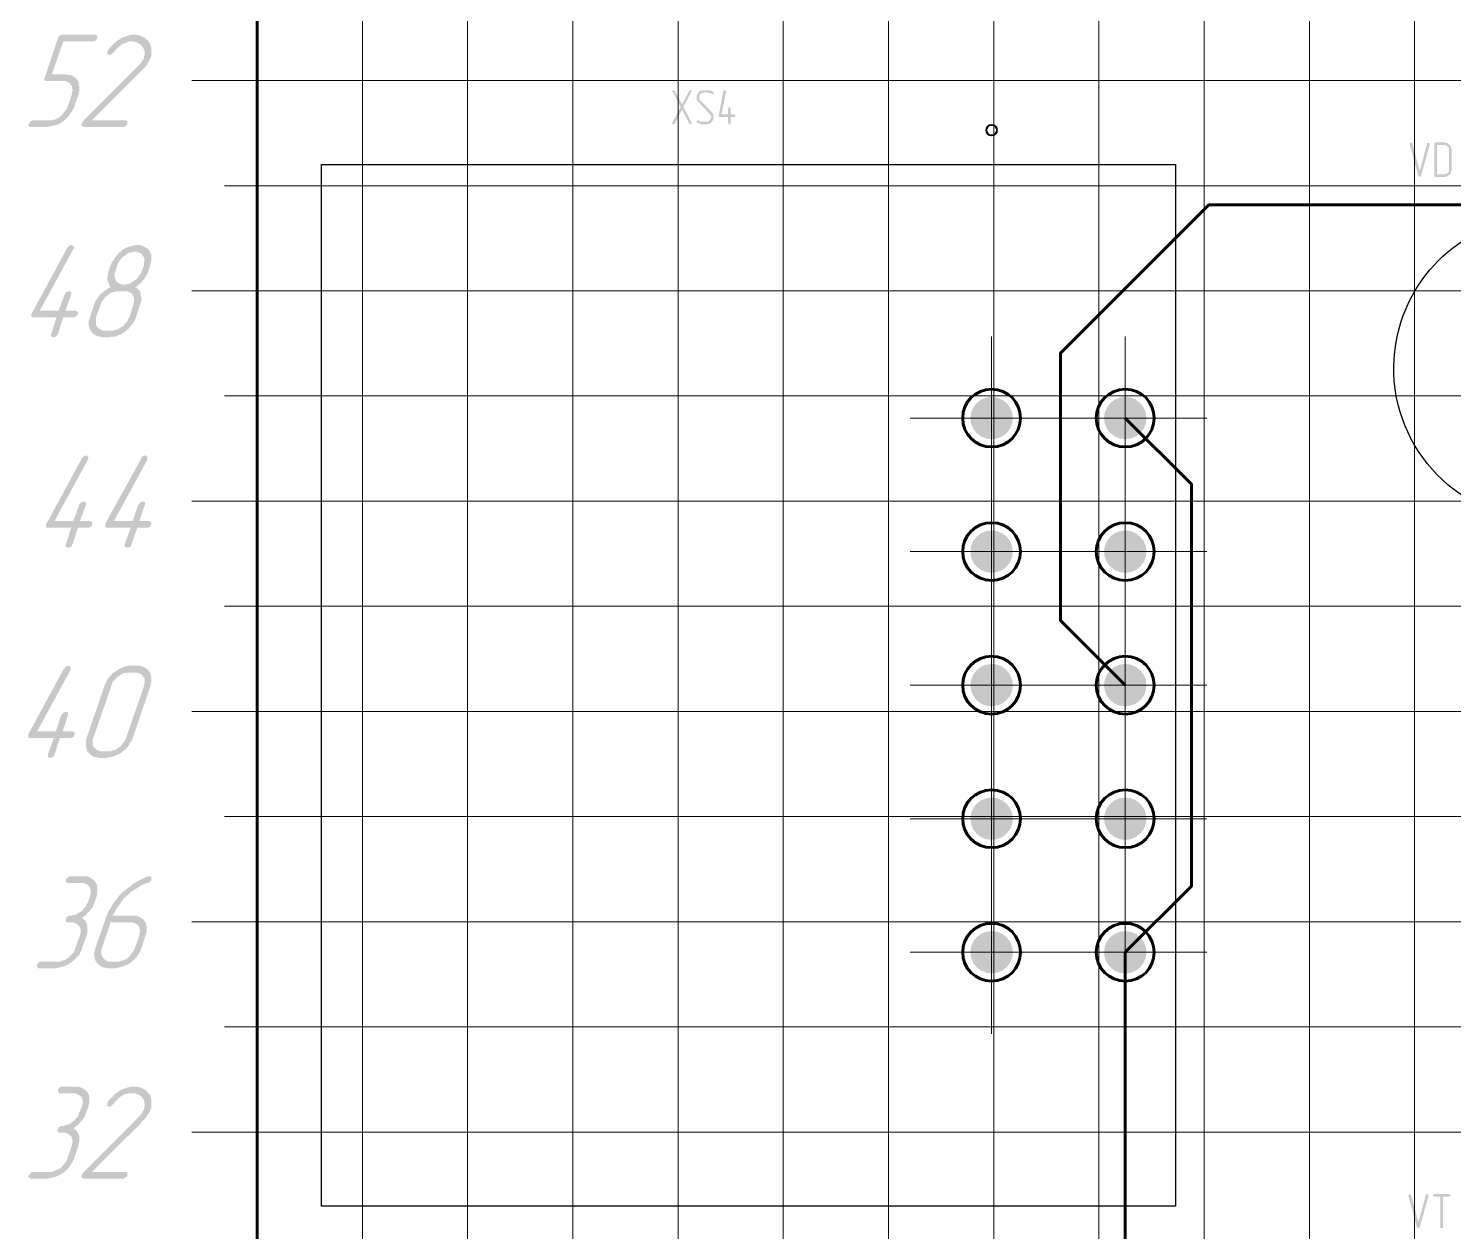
# Model space of a CAD drawing. Extents: x 260 to 1101, y 70 to 664.
# Drawn here: x 361.4 to 415.6, y 462.2 to 508 of the extents above; entities that cross this region are included whole.
import ezdxf

# ---------------------------------------------------------------- set-up
doc = ezdxf.new("R2010")
doc.units = 0
doc.header["$MEASUREMENT"] = 0
doc.layers.add('PDF _Геометрия', color=7, linetype='CONTINUOUS')
doc.layers.add('PDF _Сплошная заливка', color=7, linetype='CONTINUOUS')

msp = doc.modelspace()

# ---------------------------------------------------------------- hatches: boundary and pattern name
at = {"layer": 'PDF _Сплошная заливка', "transparency": 33554559}
for points in [[(363.957, 507.718), (363.983, 507.692), (364.008, 507.667), (364.008, 507.667), (364.008, 507.642), (364.008, 507.616), (364.008, 507.591), (364.008, 507.591), (363.983, 507.565), (363.983, 507.54), (363.957, 507.515), (363.932, 507.489), (363.906, 507.489), (363.881, 507.464), (363.83, 507.464), (362.712, 507.464), (362.28, 506.219), (362.814, 506.219), (362.839, 506.194), (362.89, 506.194), (362.966, 506.194), (363.043, 506.168), (363.119, 506.118), (363.195, 506.067), (363.246, 505.991), (363.246, 505.991), (363.271, 505.965), (363.297, 505.914), (363.297, 505.838), (363.322, 505.762), (363.322, 505.686), (363.322, 505.559), (363.297, 505.508), (363.297, 505.457), (363.119, 504.949), (363.119, 504.949), (363.119, 504.949), (363.119, 504.924), (363.093, 504.898), (363.068, 504.848), (363.017, 504.771), (362.966, 504.695), (362.916, 504.619), (362.814, 504.518), (362.712, 504.441), (362.712, 504.441), (362.712, 504.416), (362.687, 504.416), (362.662, 504.39), (362.636, 504.39), (362.611, 504.365), (362.535, 504.314), (362.433, 504.289), (362.331, 504.263), (362.23, 504.238), (362.103, 504.213), (361.467, 504.213), (361.442, 504.213), (361.417, 504.238), (361.417, 504.238), (361.391, 504.263), (361.391, 504.263), (361.391, 504.314), (361.417, 504.34), (361.417, 504.34), (361.417, 504.365), (361.442, 504.39), (361.467, 504.416), (361.467, 504.416), (361.493, 504.441), (361.544, 504.467), (361.569, 504.467), (362.23, 504.467), (362.28, 504.467), (362.331, 504.492), (362.382, 504.492), (362.458, 504.518), (362.535, 504.568), (362.611, 504.619), (362.611, 504.619), (362.636, 504.644), (362.662, 504.67), (362.712, 504.721), (362.738, 504.771), (362.789, 504.822), (362.839, 504.898), (362.865, 504.949), (363.043, 505.457), (363.043, 505.483), (363.043, 505.508), (363.043, 505.533), (363.068, 505.584), (363.068, 505.635), (363.043, 505.686), (363.043, 505.762), (363.017, 505.813), (362.992, 505.813), (362.992, 505.838), (362.966, 505.864), (362.941, 505.889), (362.89, 505.914), (362.839, 505.94), (362.789, 505.965), (362.712, 505.965), (362.052, 505.965), (362.052, 505.965), (362.026, 505.965), (362.001, 505.991), (361.976, 506.016), (361.976, 506.041), (362.001, 506.067), (362.509, 507.591), (362.509, 507.591), (362.509, 507.616), (362.535, 507.642), (362.535, 507.667), (362.56, 507.667), (362.585, 507.692), (362.636, 507.718), (362.687, 507.718), (363.932, 507.718)], [(365.456, 507.718), (365.482, 507.718), (365.507, 507.718), (365.609, 507.692), (365.685, 507.667), (365.786, 507.616), (365.863, 507.565), (365.913, 507.515), (365.939, 507.464), (365.939, 507.464), (365.964, 507.464), (365.964, 507.438), (365.99, 507.413), (366.015, 507.362), (366.04, 507.286), (366.066, 507.21), (366.066, 507.108), (366.066, 507.058), (366.066, 506.981), (366.066, 506.93), (366.04, 506.854), (366.04, 506.854), (366.04, 506.829), (366.015, 506.803), (366.015, 506.778), (365.99, 506.753), (365.964, 506.702), (365.913, 506.626), (365.913, 506.6), (365.888, 506.6), (365.888, 506.575), (365.863, 506.524), (365.837, 506.499), (365.786, 506.448), (365.736, 506.397), (365.685, 506.346), (363.805, 504.467), (365.075, 504.467), (365.1, 504.467), (365.126, 504.441), (365.151, 504.416), (365.151, 504.416), (365.151, 504.39), (365.151, 504.365), (365.151, 504.34), (365.151, 504.34), (365.151, 504.314), (365.126, 504.289), (365.1, 504.263), (365.075, 504.238), (365.05, 504.238), (365.024, 504.213), (364.999, 504.213), (363.475, 504.213), (363.475, 504.213), (363.449, 504.238), (363.424, 504.263), (363.424, 504.263), (363.398, 504.289), (363.398, 504.314), (363.424, 504.34), (363.424, 504.34), (363.424, 504.365), (363.449, 504.416), (365.532, 506.499), (365.609, 506.575), (365.685, 506.676), (365.685, 506.676), (365.685, 506.676), (365.71, 506.702), (365.71, 506.727), (365.761, 506.778), (365.786, 506.854), (365.786, 506.854), (365.786, 506.854), (365.786, 506.905), (365.812, 506.956), (365.812, 507.007), (365.812, 507.083), (365.786, 507.134), (365.761, 507.21), (365.736, 507.261), (365.71, 507.286), (365.71, 507.286), (365.71, 507.311), (365.685, 507.311), (365.685, 507.337), (365.609, 507.362), (365.558, 507.413), (365.532, 507.413), (365.532, 507.413), (365.507, 507.438), (365.482, 507.438), (365.456, 507.438), (365.405, 507.464), (365.329, 507.464), (365.278, 507.464), (365.253, 507.464), (365.202, 507.464), (365.151, 507.438), (365.1, 507.413), (365.024, 507.388), (364.948, 507.362), (364.948, 507.362), (364.923, 507.362), (364.897, 507.311), (364.846, 507.286), (364.796, 507.235), (364.745, 507.184), (364.669, 507.108), (364.618, 507.032), (364.592, 507.032), (364.592, 507.007), (364.567, 507.007), (364.541, 506.981), (364.541, 506.981), (364.516, 506.956), (364.516, 506.956), (364.465, 506.956), (364.465, 506.956), (364.44, 506.956), (364.414, 506.981), (364.389, 506.981), (364.389, 506.981), (364.389, 507.007), (364.389, 507.032), (364.389, 507.083), (364.414, 507.134), (364.414, 507.134), (364.414, 507.134), (364.414, 507.159), (364.44, 507.159), (364.491, 507.235), (364.541, 507.286), (364.618, 507.362), (364.694, 507.438), (364.796, 507.515), (364.897, 507.565), (364.897, 507.565), (364.897, 507.591), (364.923, 507.591), (364.973, 507.616), (365.05, 507.642), (365.126, 507.667), (365.202, 507.692), (365.304, 507.718), (365.38, 507.718), (365.431, 507.718)], [(386.567, 505.61), (386.593, 505.61), (386.593, 505.61), (386.593, 505.61), (386.593, 505.584), (386.618, 505.584), (386.618, 505.559), (386.618, 505.559), (386.618, 505.559), (386.593, 505.559), (386.593, 505.559), (386.288, 504.975), (386.593, 504.39), (386.593, 504.39), (386.593, 504.365), (386.618, 504.365), (386.618, 504.365), (386.618, 504.365), (386.618, 504.34), (386.593, 504.34), (386.593, 504.314), (386.593, 504.314), (386.593, 504.314), (386.567, 504.314), (386.567, 504.314), (386.542, 504.314), (386.542, 504.314), (386.542, 504.314), (386.517, 504.34), (386.517, 504.34), (386.237, 504.873), (385.958, 504.34), (385.958, 504.34), (385.932, 504.314), (385.932, 504.314), (385.932, 504.314), (385.907, 504.314), (385.907, 504.314), (385.907, 504.314), (385.882, 504.314), (385.882, 504.314), (385.882, 504.34), (385.882, 504.34), (385.856, 504.34), (385.856, 504.365), (385.856, 504.365), (385.856, 504.365), (385.856, 504.365), (385.882, 504.39), (386.186, 504.975), (385.882, 505.559), (385.856, 505.559), (385.856, 505.584), (385.856, 505.584), (385.882, 505.584), (385.882, 505.61), (385.882, 505.61), (385.882, 505.61), (385.907, 505.61), (385.907, 505.61), (385.907, 505.61), (385.932, 505.61), (385.932, 505.61), (385.958, 505.61), (385.958, 505.584), (386.237, 505.076), (386.517, 505.584), (386.517, 505.584), (386.517, 505.584), (386.517, 505.61), (386.542, 505.61), (386.542, 505.61), (386.567, 505.61)], [(387.253, 505.61), (387.253, 505.61), (387.279, 505.61), (387.304, 505.61), (387.33, 505.61), (387.33, 505.584), (387.33, 505.584), (387.355, 505.584), (387.38, 505.584), (387.38, 505.559), (387.431, 505.559), (387.431, 505.559), (387.431, 505.559), (387.431, 505.533), (387.431, 505.533), (387.431, 505.533), (387.431, 505.533), (387.457, 505.508), (387.457, 505.508), (387.431, 505.508), (387.431, 505.483), (387.431, 505.483), (387.431, 505.483), (387.431, 505.457), (387.406, 505.457), (387.406, 505.457), (387.38, 505.483), (387.355, 505.483), (387.355, 505.483), (387.355, 505.483), (387.33, 505.508), (387.304, 505.508), (387.279, 505.508), (387.253, 505.508), (387.203, 505.533), (387.05, 505.533), (387.05, 505.508), (387.025, 505.508), (386.999, 505.508), (386.974, 505.508), (386.948, 505.483), (386.948, 505.457), (386.948, 505.457), (386.923, 505.457), (386.923, 505.432), (386.923, 505.432), (386.898, 505.406), (386.898, 505.381), (386.898, 505.356), (386.898, 505.33), (386.898, 505.305), (386.898, 505.279), (386.898, 505.254), (386.898, 505.254), (386.898, 505.254), (386.898, 505.254), (386.898, 505.254), (386.923, 505.229), (386.948, 505.203), (387.355, 504.797), (387.355, 504.797), (387.355, 504.771), (387.38, 504.771), (387.38, 504.771), (387.38, 504.746), (387.406, 504.721), (387.406, 504.721), (387.431, 504.695), (387.431, 504.67), (387.431, 504.644), (387.431, 504.619), (387.431, 504.594), (387.431, 504.594), (387.431, 504.594), (387.431, 504.594), (387.431, 504.568), (387.431, 504.543), (387.431, 504.518), (387.431, 504.492), (387.406, 504.467), (387.38, 504.441), (387.355, 504.39), (387.355, 504.39), (387.355, 504.39), (387.33, 504.365), (387.304, 504.365), (387.279, 504.34), (387.253, 504.34), (387.203, 504.314), (387.177, 504.314), (387.152, 504.314), (387.025, 504.314), (386.999, 504.314), (386.974, 504.314), (386.948, 504.314), (386.923, 504.34), (386.898, 504.34), (386.847, 504.365), (386.821, 504.39), (386.796, 504.39), (386.796, 504.416), (386.796, 504.416), (386.796, 504.416), (386.796, 504.441), (386.796, 504.441), (386.796, 504.441), (386.821, 504.467), (386.821, 504.467), (386.847, 504.467), (386.872, 504.467), (386.872, 504.441), (386.872, 504.441), (386.898, 504.441), (386.923, 504.441), (386.923, 504.416), (386.974, 504.416), (386.999, 504.416), (387.025, 504.416), (387.177, 504.416), (387.177, 504.416), (387.203, 504.416), (387.228, 504.416), (387.253, 504.441), (387.279, 504.441), (387.279, 504.467), (387.304, 504.467), (387.304, 504.467), (387.304, 504.492), (387.33, 504.492), (387.33, 504.518), (387.33, 504.543), (387.355, 504.568), (387.355, 504.594), (387.355, 504.619), (387.355, 504.619), (387.355, 504.619), (387.33, 504.644), (387.33, 504.644), (387.33, 504.644), (387.33, 504.67), (387.33, 504.67), (387.33, 504.67), (387.33, 504.67), (387.33, 504.67), (387.304, 504.695), (387.304, 504.721), (387.279, 504.721), (386.872, 505.152), (386.872, 505.152), (386.872, 505.152), (386.872, 505.152), (386.847, 505.152), (386.847, 505.178), (386.847, 505.203), (386.821, 505.203), (386.821, 505.229), (386.821, 505.229), (386.821, 505.254), (386.796, 505.254), (386.796, 505.254), (386.796, 505.279), (386.796, 505.305), (386.796, 505.33), (386.796, 505.33), (386.796, 505.356), (386.796, 505.356), (386.796, 505.356), (386.796, 505.381), (386.796, 505.406), (386.821, 505.432), (386.821, 505.457), (386.847, 505.508), (386.872, 505.533), (386.872, 505.533), (386.872, 505.533), (386.872, 505.533), (386.898, 505.559), (386.923, 505.584), (386.948, 505.584), (386.999, 505.61), (387.025, 505.61), (387.05, 505.61), (387.228, 505.61)], [(387.863, 505.61), (387.888, 505.61), (387.888, 505.61), (387.888, 505.61), (387.888, 505.584), (387.914, 505.584), (387.914, 505.559), (387.914, 505.559), (387.736, 504.695), (387.99, 504.695), (387.99, 504.924), (387.99, 504.924), (388.016, 504.924), (388.016, 504.949), (388.016, 504.949), (388.016, 504.949), (388.016, 504.949), (388.041, 504.975), (388.041, 504.975), (388.041, 504.975), (388.066, 504.975), (388.066, 504.949), (388.092, 504.949), (388.092, 504.949), (388.092, 504.949), (388.092, 504.924), (388.092, 504.924), (388.092, 504.695), (388.244, 504.695), (388.244, 504.695), (388.244, 504.67), (388.269, 504.67), (388.269, 504.67), (388.269, 504.67), (388.269, 504.644), (388.269, 504.644), (388.269, 504.644), (388.269, 504.619), (388.269, 504.619), (388.269, 504.619), (388.269, 504.594), (388.269, 504.594), (388.244, 504.594), (388.244, 504.594), (388.092, 504.594), (388.092, 504.365), (388.092, 504.365), (388.092, 504.34), (388.092, 504.34), (388.092, 504.314), (388.092, 504.314), (388.066, 504.314), (388.066, 504.314), (388.041, 504.314), (388.041, 504.314), (388.041, 504.314), (388.041, 504.314), (388.016, 504.314), (388.016, 504.314), (388.016, 504.34), (388.016, 504.34), (387.99, 504.365), (387.99, 504.594), (387.66, 504.594), (387.66, 504.594), (387.66, 504.594), (387.634, 504.594), (387.634, 504.619), (387.634, 504.619), (387.634, 504.619), (387.634, 504.644), (387.634, 504.644), (387.812, 505.584), (387.812, 505.584), (387.812, 505.584), (387.812, 505.61), (387.838, 505.61), (387.863, 505.61)], [(414.614, 503.603), (414.64, 503.603), (414.64, 503.603), (414.64, 503.603), (414.64, 503.603), (414.665, 503.578), (414.665, 503.578), (414.665, 503.552), (414.335, 502.358), (414.335, 502.358), (414.335, 502.358), (414.309, 502.333), (414.309, 502.333), (414.309, 502.308), (414.284, 502.308), (414.284, 502.308), (414.259, 502.333), (414.259, 502.333), (414.259, 502.333), (414.259, 502.333), (414.233, 502.358), (413.903, 503.552), (413.903, 503.578), (413.903, 503.578), (413.903, 503.578), (413.928, 503.603), (413.928, 503.603), (413.928, 503.603), (413.928, 503.603), (413.954, 503.603), (413.954, 503.628), (413.979, 503.628), (413.979, 503.603), (413.979, 503.603), (413.979, 503.603), (413.979, 503.603), (414.005, 503.603), (414.005, 503.578), (414.284, 502.536), (414.563, 503.578), (414.563, 503.578), (414.563, 503.578), (414.563, 503.603), (414.589, 503.603), (414.589, 503.603), (414.589, 503.603), (414.589, 503.603), (414.614, 503.628), (414.614, 503.628)], [(363.043, 499.717), (363.068, 499.691), (363.093, 499.691), (363.093, 499.666), (363.119, 499.666), (363.119, 499.641), (363.119, 499.59), (363.093, 499.564), (361.823, 497.228), (362.535, 497.228), (362.763, 497.837), (362.763, 497.837), (362.789, 497.863), (362.789, 497.888), (362.814, 497.913), (362.839, 497.939), (362.865, 497.939), (362.89, 497.964), (362.916, 497.964), (362.941, 497.964), (362.966, 497.964), (362.992, 497.964), (362.992, 497.939), (363.017, 497.939), (363.017, 497.913), (363.017, 497.888), (363.017, 497.837), (362.789, 497.228), (363.195, 497.228), (363.195, 497.202), (363.22, 497.202), (363.246, 497.177), (363.246, 497.177), (363.271, 497.151), (363.271, 497.126), (363.271, 497.101), (363.246, 497.075), (363.246, 497.075), (363.22, 497.024), (363.195, 496.999), (363.195, 496.999), (363.17, 496.999), (363.144, 496.974), (363.093, 496.974), (362.712, 496.974), (362.509, 496.339), (362.509, 496.313), (362.484, 496.313), (362.458, 496.262), (362.433, 496.237), (362.433, 496.237), (362.408, 496.237), (362.382, 496.212), (362.331, 496.212), (362.331, 496.212), (362.306, 496.212), (362.28, 496.237), (362.255, 496.237), (362.255, 496.237), (362.255, 496.262), (362.23, 496.288), (362.255, 496.313), (362.255, 496.339), (362.458, 496.974), (361.569, 496.974), (361.569, 496.974), (361.544, 496.974), (361.493, 496.999), (361.493, 496.999), (361.493, 497.024), (361.493, 497.05), (361.493, 497.075), (361.518, 497.126), (362.865, 499.615), (362.865, 499.615), (362.89, 499.641), (362.916, 499.666), (362.941, 499.691), (363.017, 499.717)], [(398.007, 493.139), (398.007, 493.946), (398.216, 493.919), (398.411, 493.838), (398.578, 493.71), (398.706, 493.543), (398.787, 493.348), (398.814, 493.139)], [(403.088, 493.139), (403.088, 493.946), (403.297, 493.919), (403.492, 493.838), (403.659, 493.71), (403.787, 493.543), (403.868, 493.348), (403.895, 493.139)], [(398.007, 493.139), (398.007, 492.332), (397.798, 492.36), (397.603, 492.44), (397.436, 492.569), (397.308, 492.736), (397.227, 492.93), (397.2, 493.139)], [(403.088, 493.139), (403.088, 492.332), (402.879, 492.36), (402.684, 492.44), (402.517, 492.569), (402.389, 492.736), (402.308, 492.93), (402.281, 493.139)], [(363.602, 491.716), (363.627, 491.69), (363.652, 491.69), (363.652, 491.665), (363.652, 491.665), (363.678, 491.64), (363.652, 491.589), (363.652, 491.563), (362.382, 489.227), (363.093, 489.227), (363.322, 489.836), (363.322, 489.836), (363.322, 489.862), (363.348, 489.887), (363.373, 489.912), (363.398, 489.938), (363.424, 489.938), (363.449, 489.963), (363.475, 489.963), (363.5, 489.963), (363.5, 489.963), (363.525, 489.963), (363.551, 489.938), (363.576, 489.938), (363.576, 489.912), (363.576, 489.887), (363.576, 489.836), (363.348, 489.227), (363.754, 489.227), (363.754, 489.201), (363.779, 489.201), (363.805, 489.176), (363.805, 489.176), (363.805, 489.15), (363.83, 489.125), (363.805, 489.1), (363.805, 489.1), (363.805, 489.074), (363.779, 489.023), (363.754, 488.998), (363.754, 488.998), (363.729, 488.998), (363.678, 488.973), (363.652, 488.973), (363.271, 488.973), (363.068, 488.338), (363.043, 488.338), (363.043, 488.312), (363.017, 488.261), (362.992, 488.236), (362.992, 488.236), (362.966, 488.236), (362.916, 488.211), (362.89, 488.211), (362.89, 488.211), (362.865, 488.211), (362.839, 488.236), (362.814, 488.236), (362.814, 488.236), (362.814, 488.261), (362.789, 488.287), (362.814, 488.312), (362.814, 488.338), (363.017, 488.973), (362.128, 488.973), (362.103, 488.973), (362.077, 488.973), (362.052, 488.998), (362.052, 488.998), (362.052, 489.023), (362.052, 489.049), (362.052, 489.1), (362.077, 489.125), (363.424, 491.614), (363.424, 491.614), (363.449, 491.64), (363.475, 491.665), (363.5, 491.69), (363.576, 491.716)], [(365.863, 491.716), (365.888, 491.69), (365.913, 491.69), (365.913, 491.665), (365.913, 491.665), (365.913, 491.64), (365.913, 491.589), (365.913, 491.563), (364.643, 489.227), (365.354, 489.227), (365.558, 489.836), (365.583, 489.836), (365.583, 489.862), (365.609, 489.887), (365.634, 489.912), (365.634, 489.938), (365.659, 489.938), (365.71, 489.963), (365.736, 489.963), (365.736, 489.963), (365.761, 489.963), (365.786, 489.963), (365.812, 489.938), (365.812, 489.938), (365.837, 489.912), (365.837, 489.887), (365.812, 489.836), (365.609, 489.227), (365.99, 489.227), (366.015, 489.201), (366.04, 489.201), (366.066, 489.176), (366.066, 489.176), (366.066, 489.15), (366.066, 489.125), (366.066, 489.1), (366.066, 489.1), (366.04, 489.074), (366.04, 489.023), (366.015, 488.998), (365.99, 488.998), (365.964, 488.998), (365.939, 488.973), (365.888, 488.973), (365.532, 488.973), (365.304, 488.338), (365.304, 488.338), (365.304, 488.312), (365.278, 488.261), (365.253, 488.236), (365.227, 488.236), (365.202, 488.236), (365.177, 488.211), (365.151, 488.211), (365.126, 488.211), (365.126, 488.211), (365.1, 488.236), (365.075, 488.236), (365.05, 488.236), (365.05, 488.261), (365.05, 488.287), (365.05, 488.312), (365.05, 488.338), (365.278, 488.973), (364.389, 488.973), (364.364, 488.973), (364.338, 488.973), (364.313, 488.998), (364.313, 488.998), (364.313, 489.023), (364.313, 489.049), (364.313, 489.1), (364.313, 489.125), (365.685, 491.614), (365.685, 491.614), (365.685, 491.64), (365.71, 491.665), (365.736, 491.69), (365.837, 491.716), (365.837, 491.716)], [(398.007, 488.059), (398.007, 488.866), (398.216, 488.839), (398.411, 488.758), (398.578, 488.63), (398.706, 488.463), (398.787, 488.268), (398.814, 488.059)], [(403.088, 488.059), (403.088, 488.866), (403.297, 488.839), (403.492, 488.758), (403.659, 488.63), (403.787, 488.463), (403.868, 488.268), (403.895, 488.059)], [(398.007, 488.059), (398.007, 487.252), (397.798, 487.28), (397.603, 487.36), (397.436, 487.489), (397.308, 487.656), (397.227, 487.85), (397.2, 488.059)], [(403.088, 488.059), (403.088, 487.252), (402.879, 487.28), (402.684, 487.36), (402.517, 487.489), (402.389, 487.656), (402.308, 487.85), (402.281, 488.059)], [(362.941, 483.715), (362.966, 483.689), (362.992, 483.689), (362.992, 483.664), (362.992, 483.664), (362.992, 483.639), (362.992, 483.588), (362.992, 483.562), (361.722, 481.226), (362.433, 481.226), (362.636, 481.835), (362.662, 481.861), (362.662, 481.861), (362.687, 481.886), (362.712, 481.911), (362.712, 481.937), (362.738, 481.937), (362.789, 481.962), (362.814, 481.962), (362.814, 481.962), (362.839, 481.962), (362.865, 481.962), (362.89, 481.937), (362.89, 481.937), (362.89, 481.911), (362.89, 481.886), (362.89, 481.835), (362.687, 481.226), (363.068, 481.226), (363.093, 481.226), (363.119, 481.2), (363.144, 481.175), (363.144, 481.175), (363.144, 481.149), (363.144, 481.124), (363.144, 481.099), (363.144, 481.099), (363.119, 481.073), (363.119, 481.022), (363.068, 480.997), (363.068, 480.997), (363.043, 480.997), (363.017, 480.972), (362.966, 480.972), (362.585, 480.972), (362.382, 480.337), (362.382, 480.337), (362.382, 480.311), (362.357, 480.286), (362.331, 480.235), (362.306, 480.235), (362.28, 480.235), (362.255, 480.21), (362.204, 480.21), (362.204, 480.21), (362.204, 480.21), (362.179, 480.235), (362.128, 480.235), (362.128, 480.235), (362.128, 480.26), (362.128, 480.286), (362.128, 480.311), (362.128, 480.337), (362.357, 480.972), (361.467, 480.972), (361.442, 480.972), (361.417, 480.972), (361.391, 480.997), (361.391, 480.997), (361.391, 481.022), (361.391, 481.048), (361.391, 481.099), (361.391, 481.124), (362.738, 483.613), (362.763, 483.613), (362.763, 483.639), (362.789, 483.664), (362.814, 483.689), (362.916, 483.715), (362.916, 483.715)], [(398.007, 482.979), (398.007, 483.786), (398.216, 483.759), (398.411, 483.678), (398.578, 483.55), (398.706, 483.383), (398.787, 483.188), (398.814, 482.979)], [(403.088, 482.979), (403.088, 483.786), (403.297, 483.759), (403.492, 483.678), (403.659, 483.55), (403.787, 483.383), (403.868, 483.188), (403.895, 482.979)], [(398.007, 482.979), (398.007, 482.172), (397.798, 482.2), (397.603, 482.28), (397.436, 482.409), (397.308, 482.576), (397.227, 482.77), (397.2, 482.979)], [(403.088, 482.979), (403.088, 482.172), (402.879, 482.2), (402.684, 482.28), (402.517, 482.409), (402.389, 482.576), (402.308, 482.77), (402.281, 482.979)], [(398.007, 477.899), (398.007, 478.706), (398.216, 478.679), (398.411, 478.598), (398.578, 478.47), (398.706, 478.303), (398.787, 478.108), (398.814, 477.899)], [(403.088, 477.899), (403.088, 478.706), (403.297, 478.679), (403.492, 478.598), (403.659, 478.47), (403.787, 478.303), (403.868, 478.108), (403.895, 477.899)], [(398.007, 477.899), (398.007, 477.092), (397.798, 477.12), (397.603, 477.2), (397.436, 477.329), (397.308, 477.496), (397.227, 477.69), (397.2, 477.899)], [(403.088, 477.899), (403.088, 477.092), (402.879, 477.12), (402.684, 477.2), (402.517, 477.329), (402.389, 477.496), (402.308, 477.69), (402.281, 477.899)], [(363.525, 475.714), (363.602, 475.714), (363.652, 475.689), (363.729, 475.663), (363.805, 475.612), (363.881, 475.561), (363.932, 475.485), (363.957, 475.485), (363.957, 475.46), (363.983, 475.409), (364.008, 475.358), (364.008, 475.282), (364.008, 475.18), (364.008, 475.079), (364.008, 475.028), (363.983, 474.952), (363.906, 474.723), (363.856, 474.622), (363.856, 474.571), (363.83, 474.52), (363.83, 474.52), (363.805, 474.52), (363.805, 474.495), (363.754, 474.444), (363.729, 474.393), (363.703, 474.393), (363.703, 474.368), (363.678, 474.342), (363.627, 474.317), (363.602, 474.266), (363.551, 474.215), (363.475, 474.164), (363.424, 474.139), (363.424, 474.114), (363.449, 474.114), (363.475, 474.088), (363.5, 474.063), (363.525, 474.038), (363.576, 473.987), (363.602, 473.91), (363.627, 473.86), (363.627, 473.86), (363.627, 473.834), (363.627, 473.783), (363.627, 473.733), (363.627, 473.682), (363.627, 473.606), (363.627, 473.555), (363.602, 473.453), (363.424, 472.971), (363.424, 472.945), (363.424, 472.945), (363.424, 472.92), (363.398, 472.92), (363.373, 472.844), (363.348, 472.768), (363.297, 472.691), (363.22, 472.615), (363.119, 472.513), (363.017, 472.437), (363.017, 472.437), (363.017, 472.412), (362.992, 472.412), (362.966, 472.412), (362.941, 472.387), (362.916, 472.361), (362.839, 472.336), (362.738, 472.285), (362.662, 472.26), (362.535, 472.234), (362.433, 472.209), (361.772, 472.209), (361.772, 472.209), (361.747, 472.234), (361.722, 472.26), (361.722, 472.26), (361.722, 472.285), (361.696, 472.31), (361.722, 472.336), (361.722, 472.336), (361.722, 472.361), (361.747, 472.387), (361.772, 472.412), (361.772, 472.437), (361.798, 472.437), (361.849, 472.463), (361.874, 472.463), (362.535, 472.463), (362.585, 472.463), (362.636, 472.488), (362.687, 472.513), (362.763, 472.513), (362.839, 472.564), (362.916, 472.615), (362.916, 472.615), (362.941, 472.64), (362.966, 472.666), (363.017, 472.717), (363.068, 472.768), (363.119, 472.818), (363.144, 472.894), (363.17, 472.971), (363.348, 473.453), (363.348, 473.479), (363.348, 473.504), (363.373, 473.53), (363.373, 473.58), (363.373, 473.631), (363.373, 473.707), (363.348, 473.758), (363.322, 473.809), (363.322, 473.834), (363.297, 473.834), (363.271, 473.86), (363.246, 473.885), (363.195, 473.91), (363.144, 473.936), (363.093, 473.961), (363.017, 473.961), (362.89, 473.961), (362.865, 473.961), (362.839, 473.987), (362.814, 473.987), (362.814, 474.012), (362.814, 474.012), (362.814, 474.063), (362.814, 474.088), (362.814, 474.088), (362.814, 474.114), (362.839, 474.139), (362.865, 474.164), (362.865, 474.164), (362.89, 474.19), (362.941, 474.215), (362.966, 474.215), (363.017, 474.215), (363.043, 474.215), (363.119, 474.241), (363.17, 474.241), (363.22, 474.266), (363.297, 474.317), (363.373, 474.368), (363.398, 474.368), (363.424, 474.393), (363.449, 474.419), (363.475, 474.469), (363.525, 474.52), (363.576, 474.571), (363.602, 474.647), (363.652, 474.723), (363.729, 474.952), (363.729, 474.977), (363.754, 475.003), (363.754, 475.028), (363.754, 475.079), (363.754, 475.13), (363.754, 475.206), (363.729, 475.257), (363.703, 475.308), (363.703, 475.333), (363.678, 475.333), (363.652, 475.358), (363.627, 475.384), (363.602, 475.409), (363.525, 475.434), (363.475, 475.46), (363.398, 475.46), (362.89, 475.46), (362.865, 475.46), (362.839, 475.485), (362.814, 475.485), (362.814, 475.511), (362.814, 475.511), (362.814, 475.561), (362.814, 475.587), (362.814, 475.587), (362.839, 475.612), (362.839, 475.638), (362.865, 475.663), (362.89, 475.663), (362.916, 475.689), (362.941, 475.714), (362.992, 475.714)], [(398.007, 472.819), (398.007, 473.626), (398.216, 473.599), (398.411, 473.518), (398.578, 473.39), (398.706, 473.223), (398.787, 473.028), (398.814, 472.819)], [(403.088, 472.819), (403.088, 473.626), (403.297, 473.599), (403.492, 473.518), (403.659, 473.39), (403.787, 473.223), (403.868, 473.028), (403.895, 472.819)], [(398.007, 472.819), (398.007, 472.012), (397.798, 472.04), (397.603, 472.12), (397.436, 472.249), (397.308, 472.416), (397.227, 472.61), (397.2, 472.819)], [(403.088, 472.819), (403.088, 472.012), (402.879, 472.04), (402.684, 472.12), (402.517, 472.249), (402.389, 472.416), (402.308, 472.61), (402.281, 472.819)], [(363.22, 467.713), (363.271, 467.713), (363.348, 467.688), (363.424, 467.662), (363.5, 467.611), (363.576, 467.56), (363.627, 467.51), (363.627, 467.484), (363.652, 467.459), (363.678, 467.408), (363.703, 467.357), (363.703, 467.281), (363.703, 467.18), (363.703, 467.078), (363.678, 467.027), (363.678, 466.951), (363.576, 466.722), (363.551, 466.621), (363.551, 466.595), (363.5, 466.519), (363.5, 466.519), (363.5, 466.519), (363.475, 466.494), (363.449, 466.443), (363.398, 466.392), (363.398, 466.392), (363.373, 466.367), (363.348, 466.341), (363.322, 466.316), (363.297, 466.265), (363.22, 466.214), (363.17, 466.163), (363.119, 466.138), (363.119, 466.113), (363.144, 466.113), (363.144, 466.087), (363.195, 466.062), (363.22, 466.037), (363.246, 465.986), (363.297, 465.91), (363.297, 465.859), (363.297, 465.859), (363.322, 465.833), (363.322, 465.782), (363.322, 465.732), (363.322, 465.681), (363.322, 465.63), (363.297, 465.554), (363.297, 465.478), (363.119, 464.97), (363.119, 464.944), (363.119, 464.944), (363.119, 464.919), (363.093, 464.919), (363.068, 464.843), (363.017, 464.767), (362.966, 464.69), (362.916, 464.614), (362.814, 464.512), (362.712, 464.436), (362.712, 464.436), (362.712, 464.411), (362.687, 464.411), (362.662, 464.411), (362.636, 464.385), (362.611, 464.36), (362.535, 464.335), (362.433, 464.284), (362.331, 464.259), (362.23, 464.233), (362.103, 464.208), (361.467, 464.208), (361.442, 464.233), (361.417, 464.233), (361.417, 464.259), (361.391, 464.259), (361.391, 464.284), (361.391, 464.309), (361.417, 464.335), (361.417, 464.335), (361.417, 464.36), (361.442, 464.385), (361.467, 464.411), (361.467, 464.436), (361.493, 464.436), (361.544, 464.462), (361.569, 464.462), (362.23, 464.462), (362.28, 464.462), (362.331, 464.487), (362.382, 464.512), (362.458, 464.538), (362.535, 464.563), (362.611, 464.614), (362.611, 464.614), (362.636, 464.64), (362.662, 464.665), (362.712, 464.716), (362.738, 464.767), (362.789, 464.817), (362.839, 464.893), (362.865, 464.97), (363.043, 465.478), (363.043, 465.478), (363.043, 465.503), (363.043, 465.529), (363.068, 465.579), (363.068, 465.655), (363.043, 465.706), (363.043, 465.757), (363.017, 465.808), (363.017, 465.833), (362.992, 465.833), (362.966, 465.859), (362.941, 465.884), (362.89, 465.91), (362.839, 465.935), (362.789, 465.96), (362.712, 465.96), (362.56, 465.96), (362.56, 465.96), (362.535, 465.986), (362.509, 465.986), (362.509, 466.011), (362.484, 466.011), (362.484, 466.062), (362.509, 466.087), (362.509, 466.087), (362.509, 466.113), (362.535, 466.138), (362.56, 466.163), (362.56, 466.163), (362.585, 466.189), (362.636, 466.214), (362.662, 466.214), (362.712, 466.214), (362.738, 466.214), (362.789, 466.24), (362.865, 466.265), (362.916, 466.265), (362.992, 466.316), (363.068, 466.367), (363.068, 466.367), (363.093, 466.392), (363.144, 466.418), (363.17, 466.468), (363.22, 466.519), (363.271, 466.57), (363.297, 466.646), (363.322, 466.722), (363.424, 466.951), (363.424, 466.976), (363.424, 467.002), (363.449, 467.027), (363.449, 467.078), (363.449, 467.129), (363.449, 467.205), (363.424, 467.256), (363.398, 467.307), (363.398, 467.332), (363.373, 467.332), (363.348, 467.357), (363.322, 467.383), (363.271, 467.408), (363.22, 467.433), (363.17, 467.459), (363.093, 467.459), (362.585, 467.459), (362.56, 467.459), (362.535, 467.484), (362.509, 467.51), (362.509, 467.51), (362.509, 467.535), (362.509, 467.56), (362.509, 467.586), (362.509, 467.586), (362.509, 467.611), (362.535, 467.637), (362.56, 467.662), (362.585, 467.688), (362.585, 467.688), (362.636, 467.713), (362.687, 467.713), (363.195, 467.713)], [(365.456, 467.713), (365.482, 467.713), (365.507, 467.713), (365.609, 467.688), (365.685, 467.662), (365.786, 467.611), (365.863, 467.56), (365.913, 467.51), (365.939, 467.459), (365.939, 467.459), (365.964, 467.459), (365.964, 467.433), (365.99, 467.433), (366.015, 467.383), (366.04, 467.307), (366.066, 467.205), (366.066, 467.103), (366.066, 467.052), (366.066, 466.976), (366.066, 466.925), (366.04, 466.849), (366.04, 466.849), (366.04, 466.824), (366.015, 466.824), (366.015, 466.773), (365.99, 466.748), (365.964, 466.697), (365.913, 466.621), (365.913, 466.621), (365.888, 466.595), (365.888, 466.57), (365.863, 466.544), (365.837, 466.494), (365.786, 466.443), (365.736, 466.418), (365.685, 466.341), (363.805, 464.462), (365.075, 464.462), (365.1, 464.462), (365.126, 464.462), (365.151, 464.436), (365.151, 464.411), (365.151, 464.411), (365.151, 464.385), (365.151, 464.335), (365.151, 464.335), (365.151, 464.309), (365.126, 464.284), (365.1, 464.259), (365.075, 464.259), (365.05, 464.233), (365.024, 464.233), (364.999, 464.208), (363.475, 464.208), (363.475, 464.233), (363.449, 464.233), (363.424, 464.259), (363.424, 464.259), (363.398, 464.284), (363.398, 464.309), (363.424, 464.335), (363.424, 464.36), (363.424, 464.36), (363.449, 464.411), (365.532, 466.494), (365.609, 466.595), (365.685, 466.671), (365.685, 466.671), (365.685, 466.697), (365.71, 466.697), (365.71, 466.722), (365.761, 466.799), (365.786, 466.849), (365.786, 466.849), (365.786, 466.875), (365.786, 466.9), (365.812, 466.951), (365.812, 467.002), (365.812, 467.078), (365.786, 467.154), (365.761, 467.23), (365.736, 467.256), (365.71, 467.281), (365.71, 467.281), (365.71, 467.307), (365.685, 467.307), (365.685, 467.332), (365.609, 467.383), (365.558, 467.408), (365.532, 467.408), (365.532, 467.433), (365.507, 467.433), (365.482, 467.433), (365.456, 467.459), (365.405, 467.459), (365.329, 467.459), (365.278, 467.459), (365.253, 467.459), (365.202, 467.459), (365.151, 467.433), (365.1, 467.433), (365.024, 467.408), (364.948, 467.357), (364.948, 467.357), (364.923, 467.357), (364.897, 467.332), (364.846, 467.281), (364.796, 467.256), (364.745, 467.18), (364.669, 467.129), (364.618, 467.052), (364.592, 467.027), (364.592, 467.027), (364.567, 467.002), (364.541, 466.976), (364.541, 466.976), (364.516, 466.976), (364.516, 466.951), (364.465, 466.951), (364.465, 466.951), (364.44, 466.951), (364.414, 466.976), (364.389, 466.976), (364.389, 467.002), (364.389, 467.002), (364.389, 467.052), (364.389, 467.078), (364.414, 467.129), (364.414, 467.129), (364.414, 467.129), (364.414, 467.154), (364.44, 467.18), (364.491, 467.23), (364.541, 467.281), (364.618, 467.357), (364.694, 467.433), (364.796, 467.51), (364.897, 467.586), (364.897, 467.586), (364.897, 467.586), (364.923, 467.586), (364.973, 467.611), (365.05, 467.637), (365.126, 467.662), (365.202, 467.688), (365.304, 467.713), (365.38, 467.713), (365.431, 467.713)], [(414.563, 463.623), (414.589, 463.623), (414.589, 463.598), (414.589, 463.598), (414.589, 463.598), (414.614, 463.573), (414.614, 463.573), (414.614, 463.547), (414.284, 462.353), (414.284, 462.353), (414.284, 462.353), (414.259, 462.328), (414.259, 462.328), (414.259, 462.328), (414.233, 462.328), (414.233, 462.328), (414.208, 462.328), (414.208, 462.328), (414.208, 462.328), (414.208, 462.353), (414.182, 462.353), (413.852, 463.547), (413.852, 463.573), (413.852, 463.573), (413.852, 463.573), (413.877, 463.598), (413.877, 463.598), (413.877, 463.598), (413.877, 463.598), (413.903, 463.623), (413.903, 463.623), (413.928, 463.623), (413.928, 463.623), (413.928, 463.598), (413.928, 463.598), (413.928, 463.598), (413.954, 463.598), (413.954, 463.573), (414.233, 462.557), (414.513, 463.573), (414.513, 463.573), (414.513, 463.598), (414.513, 463.598), (414.538, 463.598), (414.538, 463.598), (414.538, 463.598), (414.538, 463.623), (414.563, 463.623)], [(415.402, 463.623), (415.427, 463.623), (415.427, 463.598), (415.427, 463.598), (415.453, 463.598), (415.453, 463.573), (415.453, 463.573), (415.453, 463.573), (415.453, 463.573), (415.453, 463.547), (415.427, 463.547), (415.427, 463.547), (415.427, 463.522), (415.427, 463.522), (415.402, 463.522), (415.173, 463.522), (415.173, 462.353), (415.173, 462.353), (415.173, 462.353), (415.173, 462.328), (415.148, 462.328), (415.148, 462.328), (415.148, 462.328), (415.148, 462.328), (415.122, 462.328), (415.122, 462.328), (415.122, 462.328), (415.097, 462.328), (415.097, 462.328), (415.097, 462.328), (415.071, 462.328), (415.071, 462.353), (415.071, 462.353), (415.071, 463.522), (414.843, 463.522), (414.817, 463.522), (414.817, 463.522), (414.817, 463.547), (414.817, 463.547), (414.792, 463.547), (414.792, 463.547), (414.792, 463.573), (414.792, 463.573), (414.792, 463.573), (414.792, 463.598), (414.817, 463.598), (414.817, 463.598), (414.817, 463.598), (414.817, 463.623), (414.843, 463.623)]]:
    msp.add_hatch(color=256, dxfattribs=at).paths.add_polyline_path(points)
h = msp.add_hatch(color=256, dxfattribs=at)
h.paths.add_polyline_path([(415.224, 503.527), (414.945, 503.527), (414.945, 502.409), (415.224, 502.409), (415.249, 502.409), (415.275, 502.409), (415.275, 502.435), (415.3, 502.435), (415.326, 502.435), (415.351, 502.46), (415.351, 502.46), (415.351, 502.46), (415.376, 502.485), (415.376, 502.511), (415.376, 502.511), (415.402, 502.536), (415.402, 502.562), (415.402, 502.587), (415.402, 503.324), (415.402, 503.349), (415.402, 503.349), (415.402, 503.374), (415.402, 503.374), (415.402, 503.4), (415.376, 503.425), (415.376, 503.451), (415.351, 503.476), (415.351, 503.476), (415.351, 503.476), (415.326, 503.476), (415.3, 503.501), (415.3, 503.501), (415.275, 503.527), (415.249, 503.527)], flags=0)
h.paths.add_polyline_path([(415.249, 503.603), (415.249, 503.603), (415.275, 503.603), (415.326, 503.603), (415.351, 503.578), (415.376, 503.552), (415.427, 503.527), (415.427, 503.527), (415.427, 503.527), (415.427, 503.527), (415.453, 503.501), (415.453, 503.476), (415.478, 503.451), (415.478, 503.425), (415.503, 503.374), (415.503, 503.349), (415.503, 503.349), (415.503, 502.587), (415.503, 502.587), (415.503, 502.587), (415.503, 502.587), (415.503, 502.562), (415.503, 502.562), (415.478, 502.536), (415.478, 502.485), (415.453, 502.46), (415.453, 502.435), (415.427, 502.409), (415.402, 502.384), (415.402, 502.384), (415.376, 502.384), (415.351, 502.358), (415.326, 502.333), (415.3, 502.333), (415.249, 502.308), (415.224, 502.308), (414.894, 502.308), (414.868, 502.308), (414.868, 502.333), (414.868, 502.333), (414.843, 502.333), (414.843, 502.333), (414.843, 502.358), (414.843, 503.578), (414.843, 503.578), (414.843, 503.578), (414.843, 503.578), (414.843, 503.603), (414.868, 503.603), (414.868, 503.603), (414.868, 503.603), (414.894, 503.628), (415.224, 503.628)], flags=0)
h = msp.add_hatch(color=256, dxfattribs=at)
h.paths.add_polyline_path([(365.456, 499.463), (365.405, 499.463), (365.38, 499.463), (365.329, 499.438), (365.253, 499.438), (365.177, 499.412), (365.1, 499.361), (365.05, 499.31), (365.024, 499.31), (364.999, 499.285), (364.973, 499.26), (364.923, 499.234), (364.897, 499.183), (364.846, 499.107), (364.796, 499.031), (364.77, 498.955), (364.694, 498.701), (364.694, 498.701), (364.669, 498.675), (364.669, 498.625), (364.669, 498.599), (364.669, 498.548), (364.669, 498.472), (364.694, 498.421), (364.719, 498.345), (364.719, 498.345), (364.719, 498.345), (364.745, 498.32), (364.796, 498.294), (364.821, 498.269), (364.872, 498.244), (364.948, 498.218), (365.024, 498.218), (365.05, 498.218), (365.1, 498.218), (365.151, 498.244), (365.202, 498.244), (365.278, 498.269), (365.329, 498.32), (365.405, 498.345), (365.431, 498.371), (365.456, 498.396), (365.482, 498.421), (365.532, 498.447), (365.558, 498.498), (365.609, 498.574), (365.659, 498.625), (365.685, 498.701), (365.786, 498.955), (365.786, 498.98), (365.786, 499.006), (365.786, 499.031), (365.786, 499.082), (365.812, 499.133), (365.786, 499.209), (365.786, 499.26), (365.736, 499.31), (365.736, 499.336), (365.736, 499.336), (365.71, 499.361), (365.685, 499.387), (365.634, 499.412), (365.583, 499.438), (365.507, 499.463)], flags=0)
h.paths.add_polyline_path([(365.05, 497.964), (364.77, 497.964), (364.719, 497.964), (364.669, 497.939), (364.618, 497.939), (364.541, 497.913), (364.465, 497.863), (364.414, 497.812), (364.389, 497.812), (364.364, 497.786), (364.338, 497.761), (364.288, 497.71), (364.262, 497.659), (364.211, 497.609), (364.16, 497.532), (364.135, 497.456), (363.957, 496.974), (363.957, 496.948), (363.957, 496.923), (363.957, 496.898), (363.957, 496.847), (363.957, 496.796), (363.957, 496.72), (363.957, 496.669), (364.008, 496.618), (364.008, 496.618), (364.008, 496.593), (364.033, 496.567), (364.084, 496.542), (364.11, 496.516), (364.16, 496.491), (364.237, 496.466), (364.288, 496.466), (364.592, 496.466), (364.618, 496.466), (364.694, 496.491), (364.745, 496.516), (364.796, 496.516), (364.872, 496.567), (364.948, 496.618), (364.973, 496.618), (364.999, 496.643), (365.024, 496.669), (365.05, 496.72), (365.1, 496.77), (365.151, 496.821), (365.177, 496.898), (365.227, 496.974), (365.38, 497.456), (365.38, 497.482), (365.405, 497.507), (365.405, 497.532), (365.405, 497.583), (365.405, 497.634), (365.405, 497.71), (365.38, 497.761), (365.354, 497.812), (365.354, 497.812), (365.354, 497.837), (365.329, 497.863), (365.304, 497.888), (365.253, 497.913), (365.202, 497.939), (365.126, 497.964)], flags=0)
h.paths.add_polyline_path([(365.583, 499.717), (365.634, 499.717), (365.71, 499.691), (365.786, 499.666), (365.863, 499.615), (365.939, 499.564), (365.99, 499.488), (365.99, 499.488), (365.99, 499.488), (366.015, 499.463), (366.015, 499.438), (366.04, 499.387), (366.066, 499.361), (366.066, 499.31), (366.066, 499.26), (366.066, 499.133), (366.04, 499.056), (366.015, 498.955), (365.939, 498.701), (365.939, 498.701), (365.939, 498.675), (365.913, 498.65), (365.888, 498.599), (365.863, 498.548), (365.837, 498.498), (365.761, 498.396), (365.761, 498.396), (365.736, 498.371), (365.71, 498.345), (365.685, 498.294), (365.634, 498.269), (365.583, 498.218), (365.532, 498.168), (365.456, 498.117), (365.482, 498.117), (365.482, 498.117), (365.507, 498.091), (365.532, 498.066), (365.583, 498.015), (365.609, 497.99), (365.634, 497.939), (365.659, 497.863), (365.659, 497.837), (365.659, 497.837), (365.659, 497.786), (365.685, 497.736), (365.685, 497.685), (365.685, 497.609), (365.659, 497.532), (365.634, 497.456), (365.482, 496.974), (365.482, 496.948), (365.456, 496.948), (365.456, 496.923), (365.456, 496.898), (365.431, 496.847), (365.38, 496.77), (365.329, 496.694), (365.253, 496.618), (365.177, 496.516), (365.075, 496.44), (365.075, 496.44), (365.05, 496.415), (365.05, 496.415), (365.024, 496.389), (364.999, 496.389), (364.948, 496.364), (364.897, 496.313), (364.796, 496.288), (364.694, 496.237), (364.567, 496.237), (364.465, 496.212), (364.186, 496.212), (364.16, 496.212), (364.11, 496.237), (364.059, 496.237), (363.983, 496.262), (363.906, 496.313), (363.83, 496.364), (363.779, 496.44), (363.754, 496.44), (363.754, 496.466), (363.729, 496.516), (363.703, 496.567), (363.678, 496.669), (363.678, 496.745), (363.678, 496.847), (363.703, 496.898), (363.729, 496.974), (363.881, 497.456), (363.881, 497.482), (363.906, 497.507), (363.906, 497.532), (363.932, 497.583), (363.957, 497.634), (364.008, 497.685), (364.059, 497.761), (364.11, 497.837), (364.11, 497.837), (364.135, 497.863), (364.186, 497.888), (364.237, 497.939), (364.288, 497.99), (364.364, 498.015), (364.44, 498.091), (364.516, 498.117), (364.516, 498.142), (364.491, 498.142), (364.491, 498.168), (364.465, 498.193), (364.44, 498.244), (364.44, 498.269), (364.414, 498.32), (364.389, 498.396), (364.389, 498.396), (364.389, 498.421), (364.389, 498.447), (364.389, 498.472), (364.389, 498.523), (364.414, 498.599), (364.414, 498.65), (364.44, 498.726), (364.516, 498.955), (364.516, 498.98), (364.541, 498.98), (364.541, 498.98), (364.541, 499.006), (364.567, 499.082), (364.618, 499.133), (364.669, 499.234), (364.745, 499.31), (364.821, 499.412), (364.923, 499.488), (364.923, 499.514), (364.948, 499.514), (364.973, 499.539), (365.024, 499.564), (365.05, 499.59), (365.1, 499.615), (365.227, 499.666), (365.354, 499.691), (365.456, 499.717), (365.558, 499.717)], flags=0)
at = {"layer": 'PDF _Сплошная заливка', "true_color": 0xffffff, "transparency": 33554559}
for points in [[(397.2, 493.139), (397.227, 493.348), (397.308, 493.543), (397.436, 493.71), (397.603, 493.838), (397.798, 493.919), (398.007, 493.946), (398.007, 493.139)], [(402.281, 493.139), (402.308, 493.348), (402.389, 493.543), (402.517, 493.71), (402.684, 493.838), (402.879, 493.919), (403.088, 493.946), (403.088, 493.139)], [(398.814, 493.139), (398.787, 492.93), (398.706, 492.736), (398.578, 492.569), (398.411, 492.44), (398.216, 492.36), (398.007, 492.332), (398.007, 493.139)], [(403.895, 493.139), (403.868, 492.93), (403.787, 492.736), (403.659, 492.569), (403.492, 492.44), (403.297, 492.36), (403.088, 492.332), (403.088, 493.139)], [(397.2, 488.059), (397.227, 488.268), (397.308, 488.463), (397.436, 488.63), (397.603, 488.758), (397.798, 488.839), (398.007, 488.866), (398.007, 488.059)], [(402.281, 488.059), (402.308, 488.268), (402.389, 488.463), (402.517, 488.63), (402.684, 488.758), (402.879, 488.839), (403.088, 488.866), (403.088, 488.059)], [(398.814, 488.059), (398.787, 487.85), (398.706, 487.656), (398.578, 487.489), (398.411, 487.36), (398.216, 487.28), (398.007, 487.252), (398.007, 488.059)], [(403.895, 488.059), (403.868, 487.85), (403.787, 487.656), (403.659, 487.489), (403.492, 487.36), (403.297, 487.28), (403.088, 487.252), (403.088, 488.059)], [(397.2, 482.979), (397.227, 483.188), (397.308, 483.383), (397.436, 483.55), (397.603, 483.678), (397.798, 483.759), (398.007, 483.786), (398.007, 482.979)], [(402.281, 482.979), (402.308, 483.188), (402.389, 483.383), (402.517, 483.55), (402.684, 483.678), (402.879, 483.759), (403.088, 483.786), (403.088, 482.979)], [(398.814, 482.979), (398.787, 482.77), (398.706, 482.576), (398.578, 482.409), (398.411, 482.28), (398.216, 482.2), (398.007, 482.172), (398.007, 482.979)], [(403.895, 482.979), (403.868, 482.77), (403.787, 482.576), (403.659, 482.409), (403.492, 482.28), (403.297, 482.2), (403.088, 482.172), (403.088, 482.979)], [(397.2, 477.899), (397.227, 478.108), (397.308, 478.303), (397.436, 478.47), (397.603, 478.598), (397.798, 478.679), (398.007, 478.706), (398.007, 477.899)], [(402.281, 477.899), (402.308, 478.108), (402.389, 478.303), (402.517, 478.47), (402.684, 478.598), (402.879, 478.679), (403.088, 478.706), (403.088, 477.899)], [(398.814, 477.899), (398.787, 477.69), (398.706, 477.496), (398.578, 477.329), (398.411, 477.2), (398.216, 477.12), (398.007, 477.092), (398.007, 477.899)], [(403.895, 477.899), (403.868, 477.69), (403.787, 477.496), (403.659, 477.329), (403.492, 477.2), (403.297, 477.12), (403.088, 477.092), (403.088, 477.899)], [(397.2, 472.819), (397.227, 473.028), (397.308, 473.223), (397.436, 473.39), (397.603, 473.518), (397.798, 473.599), (398.007, 473.626), (398.007, 472.819)], [(402.281, 472.819), (402.308, 473.028), (402.389, 473.223), (402.517, 473.39), (402.684, 473.518), (402.879, 473.599), (403.088, 473.626), (403.088, 472.819)], [(398.814, 472.819), (398.787, 472.61), (398.706, 472.416), (398.578, 472.249), (398.411, 472.12), (398.216, 472.04), (398.007, 472.012), (398.007, 472.819)], [(403.895, 472.819), (403.868, 472.61), (403.787, 472.416), (403.659, 472.249), (403.492, 472.12), (403.297, 472.04), (403.088, 472.012), (403.088, 472.819)]]:
    msp.add_hatch(color=7, dxfattribs=at).paths.add_polyline_path(points)
at = {"layer": 'PDF _Сплошная заливка', "transparency": 33554559}
h = msp.add_hatch(color=256, dxfattribs=at)
h.paths.add_polyline_path([(365.456, 483.461), (365.177, 483.461), (365.126, 483.461), (365.075, 483.461), (365.024, 483.435), (364.948, 483.41), (364.872, 483.359), (364.796, 483.309), (364.796, 483.309), (364.77, 483.283), (364.745, 483.258), (364.694, 483.207), (364.643, 483.156), (364.592, 483.105), (364.567, 483.029), (364.541, 482.953), (363.856, 480.972), (363.856, 480.946), (363.83, 480.946), (363.83, 480.895), (363.83, 480.845), (363.83, 480.794), (363.83, 480.718), (363.856, 480.667), (363.881, 480.616), (363.881, 480.616), (363.906, 480.591), (363.932, 480.565), (363.957, 480.54), (364.008, 480.514), (364.059, 480.489), (364.11, 480.464), (364.186, 480.464), (364.465, 480.464), (364.516, 480.464), (364.567, 480.489), (364.618, 480.514), (364.694, 480.514), (364.745, 480.565), (364.821, 480.616), (364.846, 480.616), (364.872, 480.641), (364.897, 480.667), (364.948, 480.718), (364.973, 480.769), (365.024, 480.819), (365.075, 480.895), (365.1, 480.972), (365.786, 482.953), (365.786, 482.978), (365.786, 483.004), (365.812, 483.029), (365.812, 483.08), (365.812, 483.131), (365.812, 483.207), (365.786, 483.258), (365.761, 483.309), (365.736, 483.309), (365.736, 483.334), (365.71, 483.359), (365.685, 483.385), (365.634, 483.41), (365.583, 483.435), (365.532, 483.461)], flags=0)
h.paths.add_polyline_path([(365.583, 483.715), (365.634, 483.715), (365.71, 483.689), (365.786, 483.664), (365.863, 483.613), (365.939, 483.562), (365.99, 483.486), (365.99, 483.486), (366.015, 483.461), (366.04, 483.41), (366.04, 483.359), (366.066, 483.283), (366.066, 483.181), (366.066, 483.08), (366.04, 483.029), (366.04, 482.978), (365.354, 480.972), (365.354, 480.946), (365.354, 480.946), (365.354, 480.921), (365.329, 480.921), (365.304, 480.845), (365.253, 480.794), (365.202, 480.692), (365.151, 480.616), (365.05, 480.514), (364.948, 480.438), (364.948, 480.438), (364.948, 480.438), (364.923, 480.413), (364.897, 480.388), (364.872, 480.388), (364.846, 480.362), (364.77, 480.337), (364.669, 480.286), (364.567, 480.26), (364.465, 480.235), (364.338, 480.21), (364.059, 480.21), (364.059, 480.21), (363.983, 480.235), (363.932, 480.235), (363.856, 480.26), (363.779, 480.311), (363.729, 480.362), (363.652, 480.438), (363.652, 480.438), (363.627, 480.464), (363.602, 480.514), (363.602, 480.565), (363.576, 480.667), (363.576, 480.743), (363.576, 480.845), (363.576, 480.895), (363.602, 480.972), (364.288, 482.978), (364.288, 482.978), (364.288, 482.978), (364.288, 483.004), (364.313, 483.029), (364.338, 483.08), (364.364, 483.156), (364.414, 483.232), (364.491, 483.309), (364.567, 483.41), (364.669, 483.486), (364.694, 483.486), (364.694, 483.512), (364.719, 483.512), (364.719, 483.537), (364.745, 483.537), (364.796, 483.562), (364.872, 483.613), (364.948, 483.639), (365.05, 483.689), (365.177, 483.715), (365.227, 483.715), (365.558, 483.715)], flags=0)
h = msp.add_hatch(color=256, dxfattribs=at)
h.paths.add_polyline_path([(365.253, 473.961), (364.516, 473.961), (364.186, 472.971), (364.186, 472.945), (364.16, 472.945), (364.16, 472.894), (364.16, 472.844), (364.16, 472.793), (364.16, 472.742), (364.186, 472.666), (364.211, 472.615), (364.211, 472.615), (364.237, 472.59), (364.262, 472.564), (364.288, 472.539), (364.313, 472.513), (364.389, 472.488), (364.44, 472.463), (364.516, 472.463), (364.796, 472.463), (364.846, 472.463), (364.897, 472.488), (364.948, 472.513), (365.024, 472.513), (365.1, 472.564), (365.177, 472.615), (365.177, 472.615), (365.202, 472.64), (365.227, 472.666), (365.278, 472.717), (365.304, 472.768), (365.354, 472.818), (365.405, 472.894), (365.431, 472.971), (365.609, 473.453), (365.609, 473.479), (365.609, 473.504), (365.609, 473.53), (365.634, 473.58), (365.634, 473.631), (365.609, 473.707), (365.609, 473.758), (365.583, 473.809), (365.558, 473.834), (365.558, 473.834), (365.532, 473.86), (365.507, 473.885), (365.456, 473.91), (365.405, 473.936), (365.329, 473.961)], flags=0)
h.paths.add_polyline_path([(366.015, 475.714), (366.04, 475.714), (366.066, 475.663), (366.066, 475.663), (366.066, 475.638), (366.066, 475.612), (366.066, 475.587), (366.066, 475.587), (366.066, 475.561), (366.04, 475.536), (366.04, 475.511), (366.015, 475.511), (366.015, 475.511), (365.99, 475.485), (365.939, 475.46), (365.888, 475.46), (365.837, 475.434), (365.71, 475.384), (365.71, 475.384), (365.685, 475.358), (365.659, 475.358), (365.634, 475.333), (365.609, 475.308), (365.558, 475.282), (365.482, 475.231), (365.456, 475.231), (365.456, 475.231), (365.405, 475.18), (365.354, 475.155), (365.278, 475.104), (365.227, 475.053), (365.151, 474.977), (365.05, 474.901), (365.05, 474.901), (365.024, 474.876), (364.999, 474.85), (364.973, 474.8), (364.923, 474.749), (364.897, 474.698), (364.846, 474.622), (364.796, 474.545), (364.77, 474.545), (364.77, 474.52), (364.745, 474.495), (364.719, 474.444), (364.694, 474.393), (364.669, 474.342), (364.618, 474.266), (364.592, 474.215), (365.38, 474.215), (365.405, 474.215), (365.456, 474.215), (365.532, 474.19), (365.609, 474.164), (365.685, 474.114), (365.761, 474.063), (365.812, 473.987), (365.812, 473.987), (365.837, 473.961), (365.863, 473.91), (365.863, 473.86), (365.888, 473.758), (365.888, 473.682), (365.888, 473.58), (365.863, 473.53), (365.837, 473.453), (365.685, 472.971), (365.685, 472.945), (365.685, 472.945), (365.659, 472.92), (365.659, 472.92), (365.634, 472.844), (365.583, 472.768), (365.532, 472.691), (365.482, 472.615), (365.38, 472.513), (365.278, 472.437), (365.278, 472.437), (365.278, 472.412), (365.253, 472.412), (365.227, 472.412), (365.202, 472.387), (365.177, 472.361), (365.1, 472.336), (364.999, 472.285), (364.897, 472.26), (364.796, 472.234), (364.669, 472.209), (364.389, 472.209), (364.389, 472.209), (364.313, 472.234), (364.262, 472.234), (364.186, 472.26), (364.11, 472.31), (364.033, 472.361), (363.983, 472.437), (363.983, 472.437), (363.957, 472.463), (363.932, 472.513), (363.906, 472.59), (363.906, 472.666), (363.881, 472.742), (363.906, 472.844), (363.906, 472.894), (363.932, 472.971), (364.313, 474.063), (364.313, 474.088), (364.313, 474.088), (364.313, 474.139), (364.338, 474.164), (364.364, 474.215), (364.389, 474.266), (364.414, 474.317), (364.44, 474.393), (364.541, 474.545), (364.618, 474.698), (364.694, 474.774), (364.745, 474.85), (364.821, 474.952), (364.897, 475.028), (364.897, 475.028), (364.923, 475.053), (364.948, 475.079), (364.973, 475.104), (365.024, 475.155), (365.075, 475.18), (365.126, 475.231), (365.202, 475.282), (365.278, 475.333), (365.354, 475.409), (365.431, 475.46), (365.532, 475.511), (365.71, 475.612), (365.837, 475.663), (365.939, 475.714), (365.99, 475.714)], flags=0)

# ---------------------------------------------------------------- linework, layer by layer
at = {"layer": 'PDF _Геометрия', "lineweight": 20}
for points in [[(368.842, 401.979), (370.082, 401.979), (370.082, 561.979), (610.126, 561.979), (610.126, 401.979)], [(374.083, 400.739), (374.083, 401.979), (374.083, 561.979)], [(378.083, 399.499), (378.083, 401.979), (378.083, 561.979)], [(382.084, 400.739), (382.084, 401.979), (382.084, 561.979)], [(386.085, 399.499), (386.085, 401.979), (386.085, 561.979)], [(390.085, 400.739), (390.085, 401.979), (390.085, 561.979)], [(394.086, 399.499), (394.086, 401.979), (394.086, 561.979)], [(398.087, 400.739), (398.087, 401.979), (398.087, 561.979)], [(402.088, 399.499), (402.088, 401.979), (402.088, 561.979)], [(406.088, 400.739), (406.088, 401.979), (406.088, 561.979)], [(410.089, 399.499), (410.089, 401.979), (410.089, 561.979)], [(414.09, 400.739), (414.09, 401.979), (414.09, 561.979)], [(367.601, 505.979), (370.082, 505.979), (610.126, 505.979)], [(368.842, 505.979), (370.082, 505.979)], [(368.842, 501.979), (370.082, 501.979), (610.126, 501.979)], [(367.601, 497.979), (370.082, 497.979), (610.126, 497.979)], [(368.842, 497.979), (370.082, 497.979)], [(398.007, 490.039), (398.007, 496.239)], [(398.007, 490.339), (398.007, 495.939)], [(403.088, 490.039), (403.088, 496.239)], [(403.088, 490.339), (403.088, 495.939)], [(368.842, 493.979), (370.082, 493.979), (610.126, 493.979)], [(394.907, 493.139), (401.108, 493.139)], [(395.207, 493.139), (400.808, 493.139)], [(399.987, 493.139), (406.189, 493.139)], [(400.288, 493.139), (405.889, 493.139)], [(398.007, 484.959), (398.007, 491.159)], [(398.007, 485.259), (398.007, 490.859)], [(403.088, 484.959), (403.088, 491.159)], [(403.088, 485.259), (403.088, 490.859)], [(367.601, 489.979), (370.082, 489.979), (610.126, 489.979)], [(368.842, 489.979), (370.082, 489.979)], [(394.907, 488.059), (401.108, 488.059)], [(395.207, 488.059), (400.808, 488.059)], [(399.987, 488.059), (406.189, 488.059)], [(400.288, 488.059), (405.889, 488.059)], [(368.842, 485.979), (370.082, 485.979), (610.126, 485.979)], [(398.007, 479.879), (398.007, 486.079)], [(403.088, 479.879), (403.088, 486.079)], [(398.007, 480.179), (398.007, 485.779)], [(403.088, 480.179), (403.088, 485.779)], [(394.907, 482.979), (401.108, 482.979)], [(395.207, 482.979), (400.808, 482.979)], [(399.987, 482.979), (406.189, 482.979)], [(400.288, 482.979), (405.889, 482.979)], [(367.601, 481.979), (370.082, 481.979), (610.126, 481.979)], [(368.842, 481.979), (370.082, 481.979)], [(398.007, 474.799), (398.007, 480.999)], [(398.007, 475.099), (398.007, 480.699)], [(403.088, 474.799), (403.088, 480.999)], [(403.088, 475.099), (403.088, 480.699)], [(368.842, 477.979), (370.082, 477.979), (610.126, 477.979)], [(394.907, 477.899), (401.108, 477.899)], [(395.207, 477.899), (400.808, 477.899)], [(399.987, 477.899), (406.189, 477.899)], [(400.288, 477.899), (405.889, 477.899)], [(398.007, 469.719), (398.007, 475.919)], [(403.088, 469.719), (403.088, 475.919)], [(398.007, 470.019), (398.007, 475.619)], [(403.088, 470.019), (403.088, 475.619)], [(367.601, 473.979), (370.082, 473.979), (610.126, 473.979)], [(368.842, 473.979), (370.082, 473.979)], [(394.907, 472.819), (401.108, 472.819)], [(395.207, 472.819), (400.808, 472.819)], [(399.987, 472.819), (406.189, 472.819)], [(400.288, 472.819), (405.889, 472.819)], [(368.842, 469.979), (370.082, 469.979), (610.126, 469.979)], [(367.601, 465.979), (370.082, 465.979), (610.126, 465.979)], [(368.842, 465.979), (370.082, 465.979)]]:
    msp.add_lwpolyline(points, dxfattribs=at)
at = {"layer": 'PDF _Геометрия', "lineweight": 60}
for points in [[(370.082, 561.979), (370.082, 401.979), (610.126, 401.979), (610.126, 561.979)], [(610.126, 561.979), (370.082, 561.979), (370.082, 401.979), (370.082, 561.979)]]:
    msp.add_lwpolyline(points, close=True, dxfattribs=at)
for points in [[(370.082, 401.979), (370.082, 561.979)], [(403.088, 482.979), (400.622, 485.445), (400.622, 495.607), (406.261, 501.245), (418.913, 501.245), (426.484, 493.676), (434.003, 493.676), (435.578, 495.251), (435.578, 502.363), (434.511, 503.43), (431.158, 503.43), (430.599, 503.989), (430.599, 536.485), (436.334, 542.219)], [(395.086, 449.579), (403.088, 457.579), (403.088, 472.819), (405.601, 475.332), (405.601, 490.627), (403.088, 493.139)]]:
    msp.add_lwpolyline(points, dxfattribs=at)
at = {"layer": 'PDF _Геометрия', "lineweight": 25}
msp.add_lwpolyline([(404.994, 502.791), (404.994, 463.167), (372.526, 463.167), (372.526, 502.791)], close=True, dxfattribs=at)
msp.add_lwpolyline([(416.55, 500.239), (421.631, 500.239, -0.41428), (424.3, 492.491, -0.414159), (416.55, 489.824, -0.41428), (413.882, 497.571, -0.167358)], format="xyb", close=True, dxfattribs=at)
at = {"layer": 'PDF _Геометрия', "lineweight": 40}
msp.add_circle((398.007, 504.091), 0.2, dxfattribs=at)
at = {"layer": 'PDF _Геометрия', "lineweight": 60}
for centre in [(398.007, 493.139), (398.007, 493.139), (403.088, 493.139), (403.088, 493.139), (398.007, 488.059), (398.007, 488.059), (403.088, 488.059), (403.088, 488.059), (398.007, 482.979), (398.007, 482.979), (403.088, 482.979), (403.088, 482.979), (398.007, 477.899), (398.007, 477.899), (403.088, 477.899), (403.088, 477.899), (398.007, 472.819), (398.007, 472.819), (403.088, 472.819), (403.088, 472.819)]:
    msp.add_circle(centre, 1.1, dxfattribs=at)

doc.saveas('drawing.dxf')
